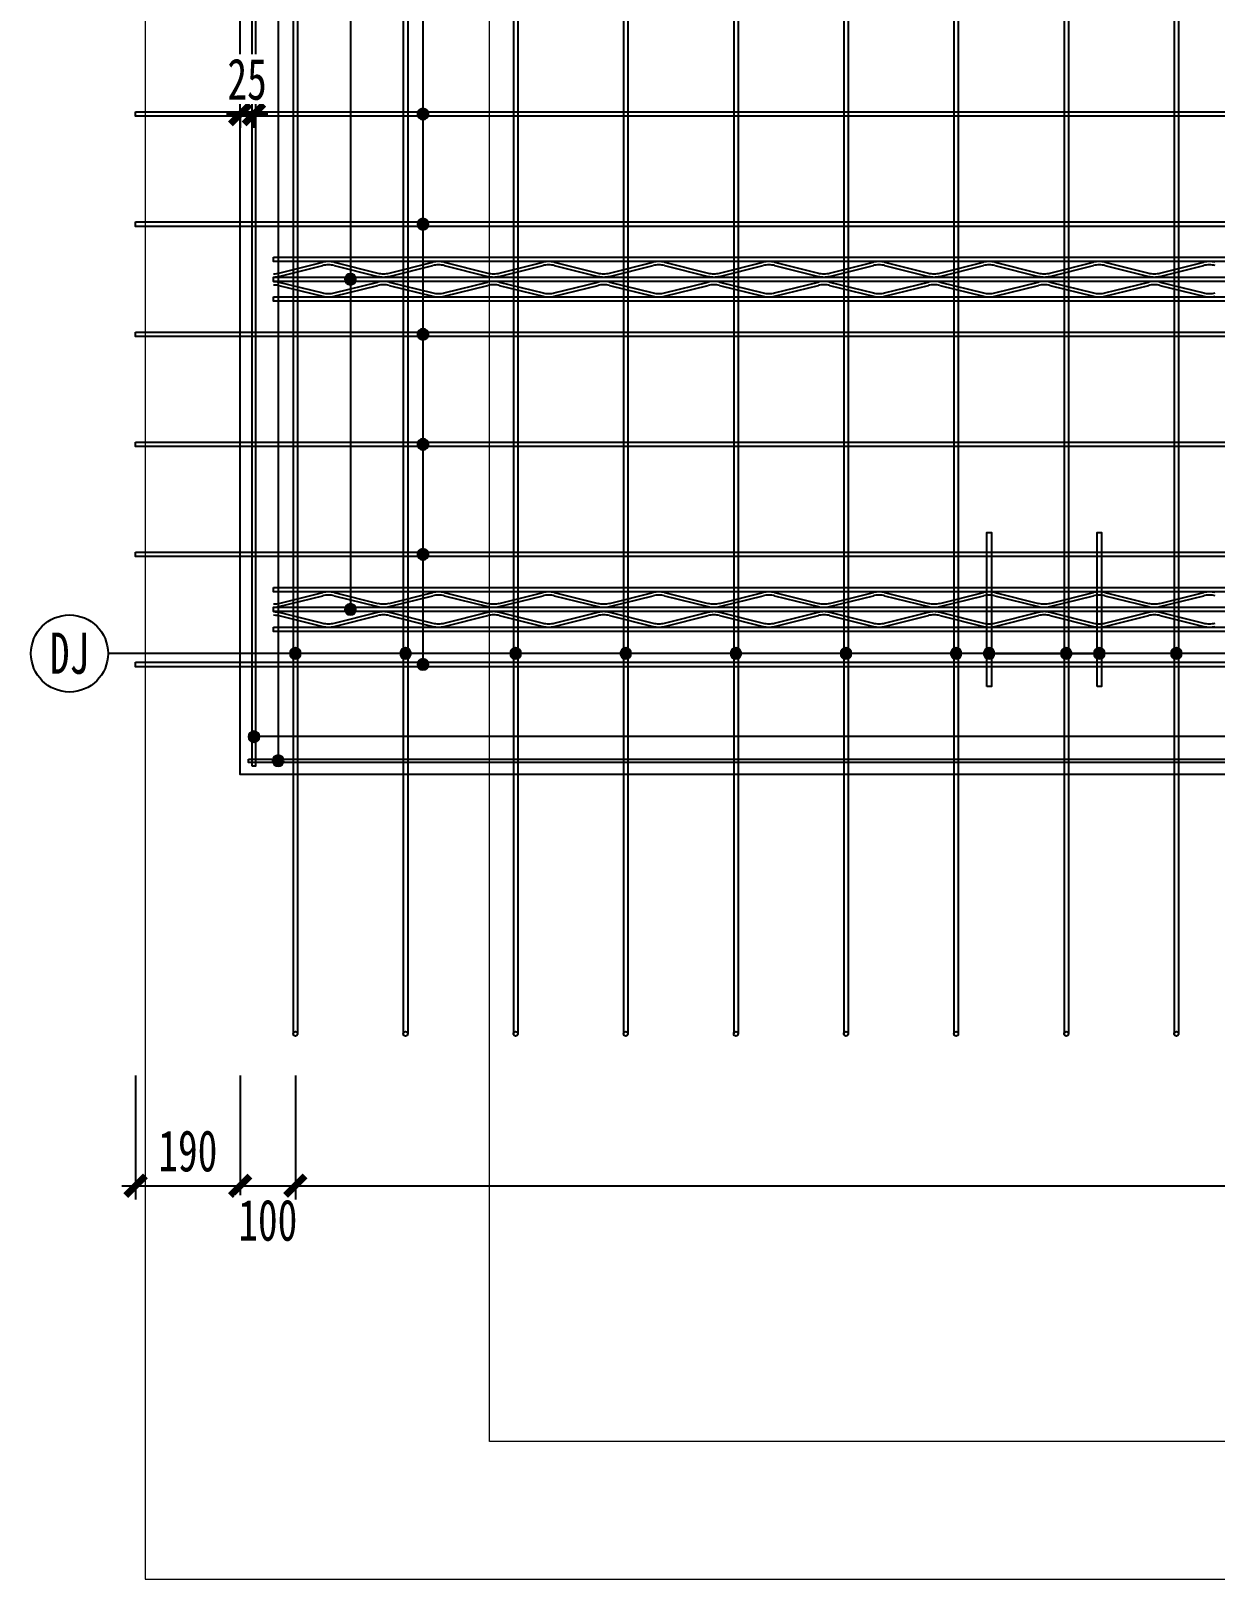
# Model space of a CAD drawing. Extents: x -524 to 129100, y -10500 to 1.
# Drawn here: x 45492 to 47643, y -10500 to -7687 of the extents above; entities that cross this region are included whole.
import ezdxf

# ---------------------------------------------------------------- set-up
doc = ezdxf.new("R2010")
doc.units = 0
doc.header["$LTSCALE"] = 250
doc.linetypes.add('BeePC_CENTER', pattern=[2, 1.25, -0.25, 0.25, -0.25])
doc.layers.get('0').update_dxf_attribs({"linetype": 'CONTINUOUS'})
doc.layers.get('Defpoints').update_dxf_attribs({"linetype": 'CONTINUOUS'})
for name, color, linetype in [('BeePC-CC', 171, 'CONTINUOUS'), ('BeePC-CCBZ', 110, 'CONTINUOUS'), ('BeePC-GJ-LEVEL', 141, 'CONTINUOUS'), ('BeePC-GJ-Truss', 185, 'CONTINUOUS'), ('BeePC-TONG-ZT', 50, 'CONTINUOUS')]:
    doc.layers.add(name, color=color, linetype=linetype)
doc.layers.add('G-ANNO-TTLB', color=7, linetype='CONTINUOUS', lineweight=9)
doc.layers.add('G-ANNO-TTLB-THIN', color=7, linetype='CONTINUOUS', lineweight=9)
doc.styles.add('BeePC_Dim', font='simfang.ttf', dxfattribs={"width": 0.7})
doc.styles.add('通用样式', font='simfang.ttf', dxfattribs={"width": 0.7})
doc.dimstyles.new('BeePC_DIM_25_25', dxfattribs={"dimtxt": 75, "dimasz": 25, "dimexe": 25, "dimexo": 0, "dimgap": 25, "dimtad": 1, "dimdec": 0, "dimzin": 0, "dimdsep": 46, "dimtxsty": 'BeePC_Dim', "dimblk": 'ARCHTICK', "dimcen": 0, "dimdle": 25, "dimclrt": 7, "dimadec": 0, "dimazin": 0, "dimtfac": 1, "dimtdec": 0, "dimtix": 1, "dimtmove": 2, "dimatfit": 3, "dimfxl": 250, "dimfxlon": 1, "dimtfill": 1, "dimtolj": 1, "dimtzin": 0, "dimarcsym": 0})

# ---------------------------------------------------------------- blocks, each defined once
blk = doc.blocks.new('A2-嗡嗡 - A2_嗡嗡-493291-DB1详图')
at = {"layer": 'G-ANNO-TTLB'}
for p, q in [((27.5, -513), (27.5, -113)), ((586.5, -513), (27.5, -513))]:
    blk.add_line(p, q, dxfattribs=at)
at = {"layer": 'G-ANNO-TTLB-THIN'}
for p, q in [((2.5, -103), (2.5, -523)), ((2.5, -523), (596.5, -523))]:
    blk.add_line(p, q, dxfattribs=at)
blk = doc.blocks.new('_ArchTick')
at = {"color": 0, "linetype": 'ByBlock', "const_width": 0.5}
blk.add_lwpolyline([(-0.71, -0.71), (0.71, 0.71)], dxfattribs=at)
blk = doc.blocks.new('*D100')
at = {"layer": 'BeePC-CCBZ', "color": 0, "lineweight": -2, "transparency": 16777216}
for p, q in [((45682.3, -9585.4), (45682.3, -9810.4)), ((45872.3, -9585.4), (45872.3, -9810.4)), ((45657.3, -9785.4), (45897.3, -9785.4))]:
    blk.add_line(p, q, dxfattribs=at)
at = {"layer": 'Defpoints', "color": 0, "transparency": 16777216}
for p in [(45872.3, -7838.4), (45682.3, -8838.4), (45872.3, -9785.4)]:
    blk.add_point(p, dxfattribs=at)
at = {"layer": 'BeePC-CCBZ', "color": 0, "lineweight": -2, "transparency": 16777216, "xscale": 25, "yscale": 25, "zscale": 25, "rotation": 180}
blk.add_blockref('_ArchTick', (45682.3, -9785.4), dxfattribs=at)
at = {"layer": 'BeePC-CCBZ', "color": 0, "lineweight": -2, "transparency": 16777216, "xscale": 25, "yscale": 25, "zscale": 25}
blk.add_blockref('_ArchTick', (45872.3, -9785.4), dxfattribs=at)
at = {"layer": 'BeePC-CCBZ', "color": 7, "linetype": 'BeePC_CENTER', "transparency": 16777216, "insert": (45777.3, -9722.5), "char_height": 75, "attachment_point": 5, "style": 'BeePC_Dim', "bg_fill": 3, "box_fill_scale": 1.1, "bg_fill_color": 256, "bg_fill_true_color": 13158600, "bg_fill_transparency": 0}
blk.add_mtext('\\A1;190', dxfattribs=at)
blk = doc.blocks.new('*D101')
at = {"layer": 'BeePC-CCBZ', "color": 0, "lineweight": -2, "transparency": 16777216}
for p, q in [((45872.3, -9585.4), (45872.3, -9810.4)), ((45972.6, -9585.4), (45972.6, -9810.4)), ((45847.3, -9785.4), (45997.6, -9785.4))]:
    blk.add_line(p, q, dxfattribs=at)
at = {"layer": 'Defpoints', "color": 0, "transparency": 16777216}
for p in [(45872.3, -7838.4), (45972.6, -7838.4), (45972.6, -9785.4)]:
    blk.add_point(p, dxfattribs=at)
at = {"layer": 'BeePC-CCBZ', "color": 0, "lineweight": -2, "transparency": 16777216, "xscale": 25, "yscale": 25, "zscale": 25, "rotation": 180}
blk.add_blockref('_ArchTick', (45872.3, -9785.4), dxfattribs=at)
at = {"layer": 'BeePC-CCBZ', "color": 0, "lineweight": -2, "transparency": 16777216, "xscale": 25, "yscale": 25, "zscale": 25}
blk.add_blockref('_ArchTick', (45972.6, -9785.4), dxfattribs=at)
at = {"layer": 'BeePC-CCBZ', "color": 7, "linetype": 'BeePC_CENTER', "transparency": 16777216, "insert": (45922.5, -9848.4), "char_height": 75, "attachment_point": 5, "style": 'BeePC_Dim', "bg_fill": 3, "box_fill_scale": 1.1, "bg_fill_color": 256, "bg_fill_true_color": 13158600, "bg_fill_transparency": 0}
blk.add_mtext('\\A1;100', dxfattribs=at)
blk = doc.blocks.new('*D102')
at = {"layer": 'BeePC-CCBZ', "color": 0, "lineweight": -2, "transparency": 16777216}
for p, q in [((45972.6, -9585.4), (45972.6, -9810.4)), ((53372.6, -9585.4), (53372.6, -9810.4)), ((45947.6, -9785.4), (53397.6, -9785.4))]:
    blk.add_line(p, q, dxfattribs=at)
at = {"layer": 'Defpoints', "color": 0, "transparency": 16777216}
for p in [(45972.6, -7838.4), (53372.6, -7838.4), (53372.6, -9785.4)]:
    blk.add_point(p, dxfattribs=at)
at = {"layer": 'BeePC-CCBZ', "color": 0, "lineweight": -2, "transparency": 16777216, "xscale": 25, "yscale": 25, "zscale": 25, "rotation": 180}
blk.add_blockref('_ArchTick', (45972.6, -9785.4), dxfattribs=at)
at = {"layer": 'BeePC-CCBZ', "color": 0, "lineweight": -2, "transparency": 16777216, "xscale": 25, "yscale": 25, "zscale": 25}
blk.add_blockref('_ArchTick', (53372.6, -9785.4), dxfattribs=at)
at = {"layer": 'BeePC-CCBZ', "color": 7, "linetype": 'BeePC_CENTER', "transparency": 16777216, "insert": (49672.6, -9722.5), "char_height": 75, "attachment_point": 5, "style": 'BeePC_Dim', "bg_fill": 3, "box_fill_scale": 1.1, "bg_fill_color": 256, "bg_fill_true_color": 13158600, "bg_fill_transparency": 0}
blk.add_mtext('\\A1;200x37=7400', dxfattribs=at)
blk = doc.blocks.new('*D107')
at = {"layer": 'BeePC-CCBZ', "color": 0, "lineweight": -2, "transparency": 16777216}
for p, q in [((53904.8, -9013.4), (53904.8, -9538.4)), ((53704.8, -9038.4), (53929.8, -9038.4)), ((53704.8, -9513.4), (53929.8, -9513.4))]:
    blk.add_line(p, q, dxfattribs=at)
at = {"layer": 'Defpoints', "color": 0, "transparency": 16777216}
for p in [(49682.6, -9038.4), (45972.6, -9513.4), (53904.8, -9513.4)]:
    blk.add_point(p, dxfattribs=at)
at = {"layer": 'BeePC-CCBZ', "color": 0, "lineweight": -2, "transparency": 16777216, "xscale": 25, "yscale": 25, "zscale": 25}
for p, rotation in [((53904.8, -9038.4), 90), ((53904.8, -9513.4), 270)]:
    blk.add_blockref('_ArchTick', p, dxfattribs=dict(at, rotation=rotation))
at = {"layer": 'BeePC-CCBZ', "color": 7, "linetype": 'BeePC_CENTER', "transparency": 16777216, "insert": (53841.9, -9275.9), "char_height": 75, "attachment_point": 5, "rotation": 90, "style": 'BeePC_Dim', "bg_fill": 3, "box_fill_scale": 1.1, "bg_fill_color": 256, "bg_fill_true_color": 13158600, "bg_fill_transparency": 0}
blk.add_mtext('\\A1;475', dxfattribs=at)
blk = doc.blocks.new('*D110')
at = {"layer": 'BeePC-CCBZ', "color": 0, "lineweight": -2, "transparency": 16777216}
for p, q in [((45922.3, -7838.4), (45847.3, -7838.4)), ((45872.3, -7838.4), (45872.3, -7863.4)), ((45897.3, -7838.4), (45897.3, -7863.4))]:
    blk.add_line(p, q, dxfattribs=at)
at = {"layer": 'Defpoints', "color": 0, "transparency": 16777216}
for p in [(45872.3, -7838.4), (45872.3, -7838.4), (45897.3, -7838.4)]:
    blk.add_point(p, dxfattribs=at)
at = {"layer": 'BeePC-CCBZ', "color": 0, "lineweight": -2, "transparency": 16777216, "xscale": 25, "yscale": 25, "zscale": 25}
blk.add_blockref('_ArchTick', (45872.3, -7838.4), dxfattribs=at)
at = {"layer": 'BeePC-CCBZ', "color": 0, "lineweight": -2, "transparency": 16777216, "xscale": 25, "yscale": 25, "zscale": 25, "rotation": 180}
blk.add_blockref('_ArchTick', (45897.3, -7838.4), dxfattribs=at)
at = {"layer": 'BeePC-CCBZ', "color": 7, "linetype": 'BeePC_CENTER', "transparency": 16777216, "insert": (45884.8, -7775.5), "char_height": 75, "attachment_point": 5, "style": 'BeePC_Dim', "bg_fill": 3, "box_fill_scale": 1.1, "bg_fill_color": 256, "bg_fill_true_color": 13158600, "bg_fill_transparency": 0}
blk.add_mtext('\\A1;25', dxfattribs=at)
blk = doc.blocks.new('BeePC_TagPoint')
h = blk.add_hatch(color=256)
edge = h.paths.add_edge_path(flags=0)
edge.add_arc((0, 0), 10, 0, 180)
edge.add_arc((0, 0), 10, 180, 360)
blk.add_lwpolyline([(10, 0, 1), (-10, 0, 1)], format="xyb", close=True)

msp = doc.modelspace()

# ---------------------------------------------------------------- linework, layer by layer
at = {"layer": 'BeePC-CC'}
msp.add_circle((45562.3, -8818.4), 70, dxfattribs=at)

# ---------------------------------------------------------------- block references
at = {"xscale": 25, "yscale": 25, "zscale": 25}
msp.add_blockref('A2-嗡嗡 - A2_嗡嗡-493291-DB1详图', (45637.5, 2575), dxfattribs=at)

# ---------------------------------------------------------------- texts
at = {"layer": 'BeePC-CC', "insert": (45562.3, -8818.4), "char_height": 75, "attachment_point": 5, "style": '通用样式'}
msp.add_mtext('DJ', dxfattribs=at)

# ---------------------------------------------------------------- next in the draw order: linework, layer by layer
for points in [[(47228.6, -8878.4), (47228.6, -8598.4), (47236.6, -8598.4), (47236.6, -8878.4), (47228.6, -8878.4)], [(47428.6, -8878.4), (47428.6, -8598.4), (47436.6, -8598.4), (47436.6, -8878.4), (47428.6, -8878.4)]]:
    msp.add_lwpolyline(points)
at = {"layer": 'BeePC-GJ-LEVEL'}
for points in [[(45968.6, -6167.4), (45968.6, -9509.4)], [(45976.6, -6167.4), (45976.6, -9509.4)], [(46168.6, -6167.4), (46168.6, -9509.4)], [(46176.6, -6167.4), (46176.6, -9509.4)], [(46368.6, -6167.4), (46368.6, -9509.4)], [(46376.6, -6167.4), (46376.6, -9509.4)], [(46568.6, -6167.4), (46568.6, -9509.4)], [(46576.6, -6167.4), (46576.6, -9509.4)], [(46768.6, -6167.4), (46768.6, -9509.4)], [(46776.6, -6167.4), (46776.6, -9509.4)], [(46968.6, -6167.4), (46968.6, -9509.4)], [(46976.6, -6167.4), (46976.6, -9509.4)], [(47168.6, -6167.4), (47168.6, -9509.4)], [(47176.6, -6167.4), (47176.6, -9509.4)], [(47368.6, -6167.4), (47368.6, -9509.4)], [(47376.6, -6167.4), (47376.6, -9509.4)], [(47568.6, -6167.4), (47568.6, -9509.4)], [(47576.6, -6167.4), (47576.6, -9509.4)], [(45894.3, -9023.4), (45894.3, -6653.4), (45900.3, -6653.4), (45900.3, -9023.4), (45894.3, -9023.4)], [(45682.3, -7834.4), (53632.8, -7834.4), (53632.8, -7842.4), (45682.3, -7842.4), (45682.3, -7834.4)], [(45682.3, -8034.4), (53632.8, -8034.4), (53632.8, -8042.4), (45682.3, -8042.4), (45682.3, -8034.4)], [(45682.3, -8234.4), (53632.8, -8234.4), (53632.8, -8242.4), (45682.3, -8242.4), (45682.3, -8234.4)], [(45682.3, -8434.4), (53632.8, -8434.4), (53632.8, -8442.4), (45682.3, -8442.4), (45682.3, -8434.4)], [(45682.3, -8634.4), (53632.8, -8634.4), (53632.8, -8642.4), (45682.3, -8642.4), (45682.3, -8634.4)], [(45682.3, -8834.4), (53632.8, -8834.4), (53632.8, -8842.4), (45682.3, -8842.4), (45682.3, -8834.4)], [(45887.3, -9010.4), (53477.8, -9010.4), (53477.8, -9016.4), (45887.3, -9016.4), (45887.3, -9010.4)]]:
    msp.add_lwpolyline(points, dxfattribs=at)
for centre in [(45972.6, -9509.4), (46172.6, -9509.4), (46372.6, -9509.4), (46572.6, -9509.4), (46772.6, -9509.4), (46972.6, -9509.4), (47172.6, -9509.4), (47372.6, -9509.4), (47572.6, -9509.4)]:
    msp.add_circle(centre, 4, dxfattribs=at)
at = {"layer": 'BeePC-GJ-Truss'}
for points in [[(45932.6, -8098.4), (53432.6, -8098.4), (53432.6, -8106.4), (45932.6, -8106.4), (45932.6, -8098.4)], [(45932.6, -8128.4), (45935.9, -8128.4), (45939.1, -8128.1), (45942.8, -8127.3), (46022.4, -8107.6)], [(45932.6, -8134.4), (53432.6, -8134.4), (53432.6, -8142.4), (45932.6, -8142.4), (45932.6, -8134.4), (45936, -8134.3), (45939.2, -8133.9), (45942.8, -8133.3), (46022.4, -8113.6)], [(46042.8, -8107.6), (46122.4, -8127.3)], [(46042.8, -8113.6), (46122.4, -8133.3)], [(46142.8, -8127.3), (46222.4, -8107.6)], [(46142.8, -8133.3), (46222.4, -8113.6)], [(46242.8, -8107.6), (46322.4, -8127.3)], [(46242.8, -8113.6), (46322.4, -8133.3)], [(46342.8, -8127.3), (46422.4, -8107.6)], [(46342.8, -8133.3), (46422.4, -8113.6)], [(46442.8, -8107.6), (46522.4, -8127.3)], [(46442.8, -8113.6), (46522.4, -8133.3)], [(46542.8, -8127.3), (46622.4, -8107.6)], [(46542.8, -8133.3), (46622.4, -8113.6)], [(46642.8, -8107.6), (46722.4, -8127.3)], [(46642.8, -8113.6), (46722.4, -8133.3)], [(46742.8, -8127.3), (46822.4, -8107.6)], [(46742.8, -8133.3), (46822.4, -8113.6)], [(46842.8, -8107.6), (46922.4, -8127.3)], [(46842.8, -8113.6), (46922.4, -8133.3)], [(46942.8, -8127.3), (47022.4, -8107.6)], [(46942.8, -8133.3), (47022.4, -8113.6)], [(47042.8, -8107.6), (47122.4, -8127.3)], [(47042.8, -8113.6), (47122.4, -8133.3)], [(47142.8, -8127.3), (47222.4, -8107.6)], [(47142.8, -8133.3), (47222.4, -8113.6)], [(47242.8, -8107.6), (47322.4, -8127.3)], [(47242.8, -8113.6), (47322.4, -8133.3)], [(47342.8, -8127.3), (47422.4, -8107.6)], [(47342.8, -8133.3), (47422.4, -8113.6)], [(47442.8, -8107.6), (47522.4, -8127.3)], [(47442.8, -8113.6), (47522.4, -8133.3)], [(47542.8, -8127.3), (47622.4, -8107.6)], [(47542.8, -8133.3), (47622.4, -8113.6)], [(45932.6, -8142.4), (45936, -8142.6), (45939.2, -8142.9), (45942.8, -8143.6), (46022.4, -8163.3)], [(45932.6, -8148.4), (45936.6, -8148.5), (45939.7, -8148.9), (45942.8, -8149.6), (46022.4, -8169.3)], [(46042.8, -8163.3), (46122.4, -8143.6)], [(46042.8, -8169.3), (46122.4, -8149.6)], [(46142.8, -8143.6), (46222.4, -8163.3)], [(46142.8, -8149.6), (46222.4, -8169.3)], [(46242.8, -8163.3), (46322.4, -8143.6)], [(46242.8, -8169.3), (46322.4, -8149.6)], [(46342.8, -8143.6), (46422.4, -8163.3)], [(46342.8, -8149.6), (46422.4, -8169.3)], [(46442.8, -8163.3), (46522.4, -8143.6)], [(46442.8, -8169.3), (46522.4, -8149.6)], [(46542.8, -8143.6), (46622.4, -8163.3)], [(46542.8, -8149.6), (46622.4, -8169.3)], [(46642.8, -8163.3), (46722.4, -8143.6)], [(46642.8, -8169.3), (46722.4, -8149.6)], [(46742.8, -8143.6), (46822.4, -8163.3)], [(46742.8, -8149.6), (46822.4, -8169.3)], [(46842.8, -8163.3), (46922.4, -8143.6)], [(46842.8, -8169.3), (46922.4, -8149.6)], [(46942.8, -8143.6), (47022.4, -8163.3)], [(46942.8, -8149.6), (47022.4, -8169.3)], [(47042.8, -8163.3), (47122.4, -8143.6)], [(47042.8, -8169.3), (47122.4, -8149.6)], [(47142.8, -8143.6), (47222.4, -8163.3)], [(47142.8, -8149.6), (47222.4, -8169.3)], [(47242.8, -8163.3), (47322.4, -8143.6)], [(47242.8, -8169.3), (47322.4, -8149.6)], [(47342.8, -8143.6), (47422.4, -8163.3)], [(47342.8, -8149.6), (47422.4, -8169.3)], [(47442.8, -8163.3), (47522.4, -8143.6)], [(47442.8, -8169.3), (47522.4, -8149.6)], [(47542.8, -8143.6), (47622.4, -8163.3)], [(47542.8, -8149.6), (47622.4, -8169.3)], [(45932.6, -8170.4), (53432.6, -8170.4), (53432.6, -8178.4), (45932.6, -8178.4), (45932.6, -8170.4)], [(45932.6, -8698.4), (53432.6, -8698.4), (53432.6, -8706.4), (45932.6, -8706.4), (45932.6, -8698.4)], [(45932.6, -8728.4), (45935.9, -8728.4), (45939.1, -8728.1), (45942.8, -8727.3), (46022.4, -8707.6)], [(45932.6, -8734.4), (53432.6, -8734.4), (53432.6, -8742.4), (45932.6, -8742.4), (45932.6, -8734.4), (45936, -8734.3), (45939.2, -8733.9), (45942.8, -8733.3), (46022.4, -8713.6)], [(46042.8, -8707.6), (46122.4, -8727.3)], [(46042.8, -8713.6), (46122.4, -8733.3)], [(46142.8, -8727.3), (46222.4, -8707.6)], [(46142.8, -8733.3), (46222.4, -8713.6)], [(46242.8, -8707.6), (46322.4, -8727.3)], [(46242.8, -8713.6), (46322.4, -8733.3)], [(46342.8, -8727.3), (46422.4, -8707.6)], [(46342.8, -8733.3), (46422.4, -8713.6)], [(46442.8, -8707.6), (46522.4, -8727.3)], [(46442.8, -8713.6), (46522.4, -8733.3)], [(46542.8, -8727.3), (46622.4, -8707.6)], [(46542.8, -8733.3), (46622.4, -8713.6)], [(46642.8, -8707.6), (46722.4, -8727.3)], [(46642.8, -8713.6), (46722.4, -8733.3)], [(46742.8, -8727.3), (46822.4, -8707.6)], [(46742.8, -8733.3), (46822.4, -8713.6)], [(46842.8, -8707.6), (46922.4, -8727.3)], [(46842.8, -8713.6), (46922.4, -8733.3)], [(46942.8, -8727.3), (47022.4, -8707.6)], [(46942.8, -8733.3), (47022.4, -8713.6)], [(47042.8, -8707.6), (47122.4, -8727.3)], [(47042.8, -8713.6), (47122.4, -8733.3)], [(47142.8, -8727.3), (47222.4, -8707.6)], [(47142.8, -8733.3), (47222.4, -8713.6)], [(47242.8, -8707.6), (47322.4, -8727.3)], [(47242.8, -8713.6), (47322.4, -8733.3)], [(47342.8, -8727.3), (47422.4, -8707.6)], [(47342.8, -8733.3), (47422.4, -8713.6)], [(47442.8, -8707.6), (47522.4, -8727.3)], [(47442.8, -8713.6), (47522.4, -8733.3)], [(47542.8, -8727.3), (47622.4, -8707.6)], [(47542.8, -8733.3), (47622.4, -8713.6)], [(45932.6, -8742.4), (45936, -8742.6), (45939.2, -8742.9), (45942.8, -8743.6), (46022.4, -8763.3)], [(46042.8, -8763.3), (46122.4, -8743.6)], [(46142.8, -8743.6), (46222.4, -8763.3)], [(46242.8, -8763.3), (46322.4, -8743.6)], [(46342.8, -8743.6), (46422.4, -8763.3)], [(46442.8, -8763.3), (46522.4, -8743.6)], [(46542.8, -8743.6), (46622.4, -8763.3)], [(46642.8, -8763.3), (46722.4, -8743.6)], [(46742.8, -8743.6), (46822.4, -8763.3)], [(46842.8, -8763.3), (46922.4, -8743.6)], [(46942.8, -8743.6), (47022.4, -8763.3)], [(47042.8, -8763.3), (47122.4, -8743.6)], [(47142.8, -8743.6), (47222.4, -8763.3)], [(47242.8, -8763.3), (47322.4, -8743.6)], [(47342.8, -8743.6), (47422.4, -8763.3)], [(47442.8, -8763.3), (47522.4, -8743.6)], [(47542.8, -8743.6), (47622.4, -8763.3)], [(45932.6, -8748.4), (45936.6, -8748.5), (45939.7, -8748.9), (45942.8, -8749.6), (46022.4, -8769.3)], [(45932.6, -8770.4), (53432.6, -8770.4), (53432.6, -8778.4), (45932.6, -8778.4), (45932.6, -8770.4)], [(46042.8, -8769.3), (46122.4, -8749.6)], [(46142.8, -8749.6), (46222.4, -8769.3)], [(46242.8, -8769.3), (46322.4, -8749.6)], [(46342.8, -8749.6), (46422.4, -8769.3)], [(46442.8, -8769.3), (46522.4, -8749.6)], [(46542.8, -8749.6), (46622.4, -8769.3)], [(46642.8, -8769.3), (46722.4, -8749.6)], [(46742.8, -8749.6), (46822.4, -8769.3)], [(46842.8, -8769.3), (46922.4, -8749.6)], [(46942.8, -8749.6), (47022.4, -8769.3)], [(47042.8, -8769.3), (47122.4, -8749.6)], [(47142.8, -8749.6), (47222.4, -8769.3)], [(47242.8, -8769.3), (47322.4, -8749.6)], [(47342.8, -8749.6), (47422.4, -8769.3)], [(47442.8, -8769.3), (47522.4, -8749.6)], [(47542.8, -8749.6), (47622.4, -8769.3)]]:
    msp.add_lwpolyline(points, dxfattribs=at)
for centre, major_axis, start_param, end_param in [((46033.8, -8111.6), (18, 0), 1.635672, 2.256488), ((46031.4, -8115.9), (12, 0), 1.470144, 2.422017), ((46031.4, -8111.6), (18, 0), 0.885104, 1.50592), ((46033.8, -8115.9), (12, 0), 0.719576, 1.671449), ((46131.4, -8125), (12, 0), 3.861169, 4.813041), ((46133.8, -8125), (12, 0), 4.611737, 5.563609), ((46233.8, -8111.6), (18, 0), 1.635672, 2.256488), ((46231.4, -8115.9), (12, 0), 1.470144, 2.422017), ((46231.4, -8111.6), (18, 0), 0.885104, 1.50592), ((46233.8, -8115.9), (12, 0), 0.719576, 1.671449), ((46331.4, -8125), (12, 0), 3.861169, 4.813041), ((46333.8, -8125), (12, 0), 4.611737, 5.563609), ((46433.8, -8111.6), (18, 0), 1.635672, 2.256488), ((46431.4, -8115.9), (12, 0), 1.470144, 2.422017), ((46431.4, -8111.6), (18, 0), 0.885104, 1.50592), ((46433.8, -8115.9), (12, 0), 0.719576, 1.671449), ((46531.4, -8125), (12, 0), 3.861169, 4.813041), ((46533.8, -8125), (12, 0), 4.611737, 5.563609), ((46633.8, -8111.6), (18, 0), 1.635672, 2.256488), ((46631.4, -8115.9), (12, 0), 1.470144, 2.422017), ((46631.4, -8111.6), (18, 0), 0.885104, 1.50592), ((46633.8, -8115.9), (12, 0), 0.719576, 1.671449), ((46731.4, -8125), (12, 0), 3.861169, 4.813041), ((46733.8, -8125), (12, 0), 4.611737, 5.563609), ((46833.8, -8111.6), (18, 0), 1.635672, 2.256488), ((46831.4, -8115.9), (12, 0), 1.470144, 2.422017), ((46831.4, -8111.6), (18, 0), 0.885104, 1.50592), ((46833.8, -8115.9), (12, 0), 0.719576, 1.671449), ((46931.4, -8125), (12, 0), 3.861169, 4.813041), ((46933.8, -8125), (12, 0), 4.611737, 5.563609), ((47033.8, -8111.6), (18, 0), 1.635672, 2.256488), ((47031.4, -8115.9), (12, 0), 1.470144, 2.422017), ((47031.4, -8111.6), (18, 0), 0.885104, 1.50592), ((47033.8, -8115.9), (12, 0), 0.719576, 1.671449), ((47131.4, -8125), (12, 0), 3.861169, 4.813041), ((47133.8, -8125), (12, 0), 4.611737, 5.563609), ((47233.8, -8111.6), (18, 0), 1.635672, 2.256488), ((47231.4, -8115.9), (12, 0), 1.470144, 2.422017), ((47231.4, -8111.6), (18, 0), 0.885104, 1.50592), ((47233.8, -8115.9), (12, 0), 0.719576, 1.671449), ((47331.4, -8125), (12, 0), 3.861169, 4.813041), ((47333.8, -8125), (12, 0), 4.611737, 5.563609), ((47433.8, -8111.6), (18, 0), 1.635672, 2.256488), ((47431.4, -8115.9), (12, 0), 1.470144, 2.422017), ((47431.4, -8111.6), (18, 0), 0.885104, 1.50592), ((47433.8, -8115.9), (12, 0), 0.719576, 1.671449), ((47531.4, -8125), (12, 0), 3.861169, 4.813041), ((47533.8, -8125), (12, 0), 4.611737, 5.563609), ((47633.8, -8111.6), (18, 0), 1.635672, 2.256488), ((47631.4, -8115.9), (12, 0), 1.470144, 2.422017), ((47631.4, -8111.6), (18, 0), 0.885104, 1.50592), ((47633.8, -8115.9), (12, 0), 0.719576, 1.671449), ((46133.8, -8129.3), (18, 0), 4.026697, 4.647513), ((46133.8, -8147.6), (18, 0), 1.635672, 2.256488), ((46131.4, -8151.9), (12, 0), 1.470144, 2.422017), ((46131.4, -8129.3), (18, 0), 4.777265, 5.398081), ((46131.4, -8147.6), (18, 0), 0.885104, 1.50592), ((46133.8, -8151.9), (12, 0), 0.719576, 1.671449), ((46333.8, -8129.3), (18, 0), 4.026697, 4.647513), ((46333.8, -8147.6), (18, 0), 1.635672, 2.256488), ((46331.4, -8151.9), (12, 0), 1.470144, 2.422017), ((46331.4, -8129.3), (18, 0), 4.777265, 5.398081), ((46331.4, -8147.6), (18, 0), 0.885104, 1.50592), ((46333.8, -8151.9), (12, 0), 0.719576, 1.671449), ((46533.8, -8129.3), (18, 0), 4.026697, 4.647513), ((46533.8, -8147.6), (18, 0), 1.635672, 2.256488), ((46531.4, -8151.9), (12, 0), 1.470144, 2.422017), ((46531.4, -8129.3), (18, 0), 4.777265, 5.398081), ((46531.4, -8147.6), (18, 0), 0.885104, 1.50592), ((46533.8, -8151.9), (12, 0), 0.719576, 1.671449), ((46733.8, -8129.3), (18, 0), 4.026697, 4.647513), ((46733.8, -8147.6), (18, 0), 1.635672, 2.256488), ((46731.4, -8151.9), (12, 0), 1.470144, 2.422017), ((46731.4, -8129.3), (18, 0), 4.777265, 5.398081), ((46731.4, -8147.6), (18, 0), 0.885104, 1.50592), ((46733.8, -8151.9), (12, 0), 0.719576, 1.671449), ((46933.8, -8129.3), (18, 0), 4.026697, 4.647513), ((46933.8, -8147.6), (18, 0), 1.635672, 2.256488), ((46931.4, -8151.9), (12, 0), 1.470144, 2.422017), ((46931.4, -8129.3), (18, 0), 4.777265, 5.398081), ((46931.4, -8147.6), (18, 0), 0.885104, 1.50592), ((46933.8, -8151.9), (12, 0), 0.719576, 1.671449), ((47133.8, -8129.3), (18, 0), 4.026697, 4.647513), ((47133.8, -8147.6), (18, 0), 1.635672, 2.256488), ((47131.4, -8151.9), (12, 0), 1.470144, 2.422017), ((47131.4, -8129.3), (18, 0), 4.777265, 5.398081), ((47131.4, -8147.6), (18, 0), 0.885104, 1.50592), ((47133.8, -8151.9), (12, 0), 0.719576, 1.671449), ((47333.8, -8129.3), (18, 0), 4.026697, 4.647513), ((47333.8, -8147.6), (18, 0), 1.635672, 2.256488), ((47331.4, -8151.9), (12, 0), 1.470144, 2.422017), ((47331.4, -8129.3), (18, 0), 4.777265, 5.398081), ((47331.4, -8147.6), (18, 0), 0.885104, 1.50592), ((47333.8, -8151.9), (12, 0), 0.719576, 1.671449), ((47533.8, -8129.3), (18, 0), 4.026697, 4.647513), ((47533.8, -8147.6), (18, 0), 1.635672, 2.256488), ((47531.4, -8151.9), (12, 0), 1.470144, 2.422017), ((47531.4, -8129.3), (18, 0), 4.777265, 5.398081), ((47531.4, -8147.6), (18, 0), 0.885104, 1.50592), ((47533.8, -8151.9), (12, 0), 0.719576, 1.671449), ((46031.4, -8161), (12, 0), 3.861169, 4.813041), ((46033.8, -8165.3), (18, 0), 4.026697, 4.647513), ((46033.8, -8161), (12, 0), 4.611737, 5.563609), ((46031.4, -8165.3), (18, 0), 4.777265, 5.398081), ((46231.4, -8161), (12, 0), 3.861169, 4.813041), ((46233.8, -8165.3), (18, 0), 4.026697, 4.647513), ((46233.8, -8161), (12, 0), 4.611737, 5.563609), ((46231.4, -8165.3), (18, 0), 4.777265, 5.398081), ((46431.4, -8161), (12, 0), 3.861169, 4.813041), ((46433.8, -8165.3), (18, 0), 4.026697, 4.647513), ((46433.8, -8161), (12, 0), 4.611737, 5.563609), ((46431.4, -8165.3), (18, 0), 4.777265, 5.398081), ((46631.4, -8161), (12, 0), 3.861169, 4.813041), ((46633.8, -8165.3), (18, 0), 4.026697, 4.647513), ((46633.8, -8161), (12, 0), 4.611737, 5.563609), ((46631.4, -8165.3), (18, 0), 4.777265, 5.398081), ((46831.4, -8161), (12, 0), 3.861169, 4.813041), ((46833.8, -8165.3), (18, 0), 4.026697, 4.647513), ((46833.8, -8161), (12, 0), 4.611737, 5.563609), ((46831.4, -8165.3), (18, 0), 4.777265, 5.398081), ((47031.4, -8161), (12, 0), 3.861169, 4.813041), ((47033.8, -8165.3), (18, 0), 4.026697, 4.647513), ((47033.8, -8161), (12, 0), 4.611737, 5.563609), ((47031.4, -8165.3), (18, 0), 4.777265, 5.398081), ((47231.4, -8161), (12, 0), 3.861169, 4.813041), ((47233.8, -8165.3), (18, 0), 4.026697, 4.647513), ((47233.8, -8161), (12, 0), 4.611737, 5.563609), ((47231.4, -8165.3), (18, 0), 4.777265, 5.398081), ((47431.4, -8161), (12, 0), 3.861169, 4.813041), ((47433.8, -8165.3), (18, 0), 4.026697, 4.647513), ((47433.8, -8161), (12, 0), 4.611737, 5.563609), ((47431.4, -8165.3), (18, 0), 4.777265, 5.398081), ((47631.4, -8161), (12, 0), 3.861169, 4.813041), ((47633.8, -8165.3), (18, 0), 4.026697, 4.647513), ((47633.8, -8161), (12, 0), 4.611737, 5.563609), ((47631.4, -8165.3), (18, 0), 4.777265, 5.398081), ((46033.8, -8711.6), (18, 0), 1.635672, 2.256488), ((46031.4, -8715.9), (12, 0), 1.470144, 2.422017), ((46031.4, -8711.6), (18, 0), 0.885104, 1.50592), ((46033.8, -8715.9), (12, 0), 0.719576, 1.671449), ((46233.8, -8711.6), (18, 0), 1.635672, 2.256488), ((46231.4, -8715.9), (12, 0), 1.470144, 2.422017), ((46231.4, -8711.6), (18, 0), 0.885104, 1.50592), ((46233.8, -8715.9), (12, 0), 0.719576, 1.671449), ((46433.8, -8711.6), (18, 0), 1.635672, 2.256488), ((46431.4, -8715.9), (12, 0), 1.470144, 2.422017), ((46431.4, -8711.6), (18, 0), 0.885104, 1.50592), ((46433.8, -8715.9), (12, 0), 0.719576, 1.671449), ((46633.8, -8711.6), (18, 0), 1.635672, 2.256488), ((46631.4, -8715.9), (12, 0), 1.470144, 2.422017), ((46631.4, -8711.6), (18, 0), 0.885104, 1.50592), ((46633.8, -8715.9), (12, 0), 0.719576, 1.671449), ((46833.8, -8711.6), (18, 0), 1.635672, 2.256488), ((46831.4, -8715.9), (12, 0), 1.470144, 2.422017), ((46831.4, -8711.6), (18, 0), 0.885104, 1.50592), ((46833.8, -8715.9), (12, 0), 0.719576, 1.671449), ((47033.8, -8711.6), (18, 0), 1.635672, 2.256488), ((47031.4, -8715.9), (12, 0), 1.470144, 2.422017), ((47031.4, -8711.6), (18, 0), 0.885104, 1.50592), ((47033.8, -8715.9), (12, 0), 0.719576, 1.671449), ((47233.8, -8711.6), (18, 0), 1.635672, 2.256488), ((47231.4, -8715.9), (12, 0), 1.470144, 2.422017), ((47231.4, -8711.6), (18, 0), 0.885104, 1.50592), ((47233.8, -8715.9), (12, 0), 0.719576, 1.671449), ((47433.8, -8711.6), (18, 0), 1.635672, 2.256488), ((47431.4, -8715.9), (12, 0), 1.470144, 2.422017), ((47431.4, -8711.6), (18, 0), 0.885104, 1.50592), ((47433.8, -8715.9), (12, 0), 0.719576, 1.671449), ((47633.8, -8711.6), (18, 0), 1.635672, 2.256488), ((47631.4, -8715.9), (12, 0), 1.470144, 2.422017), ((47631.4, -8711.6), (18, 0), 0.885104, 1.50592), ((47633.8, -8715.9), (12, 0), 0.719576, 1.671449), ((46131.4, -8725), (12, 0), 3.861169, 4.813041), ((46133.8, -8729.3), (18, 0), 4.026697, 4.647513), ((46133.8, -8747.6), (18, 0), 1.635672, 2.256488), ((46133.8, -8725), (12, 0), 4.611737, 5.563609), ((46131.4, -8729.3), (18, 0), 4.777265, 5.398081), ((46131.4, -8747.6), (18, 0), 0.885104, 1.50592), ((46331.4, -8725), (12, 0), 3.861169, 4.813041), ((46333.8, -8729.3), (18, 0), 4.026697, 4.647513), ((46333.8, -8747.6), (18, 0), 1.635672, 2.256488), ((46333.8, -8725), (12, 0), 4.611737, 5.563609), ((46331.4, -8729.3), (18, 0), 4.777265, 5.398081), ((46331.4, -8747.6), (18, 0), 0.885104, 1.50592), ((46531.4, -8725), (12, 0), 3.861169, 4.813041), ((46533.8, -8729.3), (18, 0), 4.026697, 4.647513), ((46533.8, -8747.6), (18, 0), 1.635672, 2.256488), ((46533.8, -8725), (12, 0), 4.611737, 5.563609), ((46531.4, -8729.3), (18, 0), 4.777265, 5.398081), ((46531.4, -8747.6), (18, 0), 0.885104, 1.50592), ((46731.4, -8725), (12, 0), 3.861169, 4.813041), ((46733.8, -8729.3), (18, 0), 4.026697, 4.647513), ((46733.8, -8747.6), (18, 0), 1.635672, 2.256488), ((46733.8, -8725), (12, 0), 4.611737, 5.563609), ((46731.4, -8729.3), (18, 0), 4.777265, 5.398081), ((46731.4, -8747.6), (18, 0), 0.885104, 1.50592), ((46931.4, -8725), (12, 0), 3.861169, 4.813041), ((46933.8, -8729.3), (18, 0), 4.026697, 4.647513), ((46933.8, -8747.6), (18, 0), 1.635672, 2.256488), ((46933.8, -8725), (12, 0), 4.611737, 5.563609), ((46931.4, -8729.3), (18, 0), 4.777265, 5.398081), ((46931.4, -8747.6), (18, 0), 0.885104, 1.50592), ((47131.4, -8725), (12, 0), 3.861169, 4.813041), ((47133.8, -8729.3), (18, 0), 4.026697, 4.647513), ((47133.8, -8747.6), (18, 0), 1.635672, 2.256488), ((47133.8, -8725), (12, 0), 4.611737, 5.563609), ((47131.4, -8729.3), (18, 0), 4.777265, 5.398081), ((47131.4, -8747.6), (18, 0), 0.885104, 1.50592), ((47331.4, -8725), (12, 0), 3.861169, 4.813041), ((47333.8, -8729.3), (18, 0), 4.026697, 4.647513), ((47333.8, -8747.6), (18, 0), 1.635672, 2.256488), ((47333.8, -8725), (12, 0), 4.611737, 5.563609), ((47331.4, -8729.3), (18, 0), 4.777265, 5.398081), ((47331.4, -8747.6), (18, 0), 0.885104, 1.50592), ((47531.4, -8725), (12, 0), 3.861169, 4.813041), ((47533.8, -8729.3), (18, 0), 4.026697, 4.647513), ((47533.8, -8747.6), (18, 0), 1.635672, 2.256488), ((47533.8, -8725), (12, 0), 4.611737, 5.563609), ((47531.4, -8729.3), (18, 0), 4.777265, 5.398081), ((47531.4, -8747.6), (18, 0), 0.885104, 1.50592), ((46031.4, -8761), (12, 0), 3.861169, 4.813041), ((46033.8, -8765.3), (18, 0), 4.026697, 4.647513), ((46033.8, -8761), (12, 0), 4.611737, 5.563609), ((46031.4, -8765.3), (18, 0), 4.777265, 5.398081), ((46131.4, -8751.9), (12, 0), 1.470144, 2.422017), ((46133.8, -8751.9), (12, 0), 0.719576, 1.671449), ((46231.4, -8761), (12, 0), 3.861169, 4.813041), ((46233.8, -8765.3), (18, 0), 4.026697, 4.647513), ((46233.8, -8761), (12, 0), 4.611737, 5.563609), ((46231.4, -8765.3), (18, 0), 4.777265, 5.398081), ((46331.4, -8751.9), (12, 0), 1.470144, 2.422017), ((46333.8, -8751.9), (12, 0), 0.719576, 1.671449), ((46431.4, -8761), (12, 0), 3.861169, 4.813041), ((46433.8, -8765.3), (18, 0), 4.026697, 4.647513), ((46433.8, -8761), (12, 0), 4.611737, 5.563609), ((46431.4, -8765.3), (18, 0), 4.777265, 5.398081), ((46531.4, -8751.9), (12, 0), 1.470144, 2.422017), ((46533.8, -8751.9), (12, 0), 0.719576, 1.671449), ((46631.4, -8761), (12, 0), 3.861169, 4.813041), ((46633.8, -8765.3), (18, 0), 4.026697, 4.647513), ((46633.8, -8761), (12, 0), 4.611737, 5.563609), ((46631.4, -8765.3), (18, 0), 4.777265, 5.398081), ((46731.4, -8751.9), (12, 0), 1.470144, 2.422017), ((46733.8, -8751.9), (12, 0), 0.719576, 1.671449), ((46831.4, -8761), (12, 0), 3.861169, 4.813041), ((46833.8, -8765.3), (18, 0), 4.026697, 4.647513), ((46833.8, -8761), (12, 0), 4.611737, 5.563609), ((46831.4, -8765.3), (18, 0), 4.777265, 5.398081), ((46931.4, -8751.9), (12, 0), 1.470144, 2.422017), ((46933.8, -8751.9), (12, 0), 0.719576, 1.671449), ((47031.4, -8761), (12, 0), 3.861169, 4.813041), ((47033.8, -8765.3), (18, 0), 4.026697, 4.647513), ((47033.8, -8761), (12, 0), 4.611737, 5.563609), ((47031.4, -8765.3), (18, 0), 4.777265, 5.398081), ((47131.4, -8751.9), (12, 0), 1.470144, 2.422017), ((47133.8, -8751.9), (12, 0), 0.719576, 1.671449), ((47231.4, -8761), (12, 0), 3.861169, 4.813041), ((47233.8, -8765.3), (18, 0), 4.026697, 4.647513), ((47233.8, -8761), (12, 0), 4.611737, 5.563609), ((47231.4, -8765.3), (18, 0), 4.777265, 5.398081), ((47331.4, -8751.9), (12, 0), 1.470144, 2.422017), ((47333.8, -8751.9), (12, 0), 0.719576, 1.671449), ((47431.4, -8761), (12, 0), 3.861169, 4.813041), ((47433.8, -8765.3), (18, 0), 4.026697, 4.647513), ((47433.8, -8761), (12, 0), 4.611737, 5.563609), ((47431.4, -8765.3), (18, 0), 4.777265, 5.398081), ((47531.4, -8751.9), (12, 0), 1.470144, 2.422017), ((47533.8, -8751.9), (12, 0), 0.719576, 1.671449), ((47631.4, -8761), (12, 0), 3.861169, 4.813041), ((47633.8, -8765.3), (18, 0), 4.026697, 4.647513), ((47633.8, -8761), (12, 0), 4.611737, 5.563609), ((47631.4, -8765.3), (18, 0), 4.777265, 5.398081)]:
    msp.add_ellipse(centre, major_axis=major_axis, ratio=0.288551, start_param=start_param, end_param=end_param, dxfattribs=at)
at = {"layer": 'BeePC-TONG-ZT'}
msp.add_lwpolyline([(45872.3, -6638.4), (53492.8, -6638.4), (53492.8, -9038.4), (45872.3, -9038.4), (45872.3, -6638.4)], dxfattribs=at)

# ---------------------------------------------------------------- next in the draw order: dimensions: what is measured, and where the dimension line sits
at = {"layer": 'BeePC-CCBZ'}
dim = msp.add_linear_dim(base=(45872.3, -9785.4), p1=(45682.3, -8838.4), p2=(45872.3, -7838.4), angle=0, dimstyle='BeePC_DIM_25_25', override={"dimfxl": 200}, dxfattribs=at)
dim.commit()
dim.dimension.update_dxf_attribs({"geometry": '*D100', "text_midpoint": (45777.3, -9722.5)})

# ---------------------------------------------------------------- next in the draw order: dimensions: what is measured, and where the dimension line sits
dim = msp.add_linear_dim(base=(45972.6, -9785.4), p1=(45872.3, -7838.4), p2=(45972.6, -7838.4), angle=0, dimstyle='BeePC_DIM_25_25', override={"dimfxl": 200}, dxfattribs=at)
dim.commit()
dim.dimension.update_dxf_attribs({"geometry": '*D101', "text_midpoint": (45922.5, -9848.4), "dimtype": 160})

# ---------------------------------------------------------------- next in the draw order: block references
at = {"layer": 'BeePC-CC'}
msp.add_blockref('BeePC_TagPoint', (45897.3, -8969.4), dxfattribs=at)

# ---------------------------------------------------------------- next in the draw order: dimensions: what is measured, and where the dimension line sits
at = {"layer": 'BeePC-CCBZ'}
dim = msp.add_linear_dim(base=(53372.6, -9785.4), p1=(45972.6, -7838.4), p2=(53372.6, -7838.4), angle=0, text='200x37=7400', dimstyle='BeePC_DIM_25_25', override={"dimfxl": 200}, dxfattribs=at)
dim.commit()
dim.dimension.update_dxf_attribs({"geometry": '*D102', "text_midpoint": (49672.6, -9722.5)})

# ---------------------------------------------------------------- next in the draw order: linework, layer by layer
at = {"layer": 'BeePC-CC'}
for p, q in [((46072.6, -7538.4), (46072.6, -8138.4)), ((46204.3, -7638.4), (46204.3, -7838.4)), ((46204.3, -7838.4), (46204.3, -8038.4)), ((46204.3, -8038.4), (46204.3, -8238.4)), ((46072.6, -8138.4), (46072.6, -8738.4)), ((46204.3, -8238.4), (46204.3, -8438.4)), ((46204.3, -8438.4), (46204.3, -8638.4)), ((46204.3, -8638.4), (46204.3, -8838.4)), ((47232.6, -8818.4), (45632.3, -8818.4)), ((46172.6, -8818.4), (45972.6, -8818.4)), ((46372.6, -8818.4), (46172.6, -8818.4)), ((46572.6, -8818.4), (46372.6, -8818.4)), ((46772.6, -8818.4), (46572.6, -8818.4)), ((46972.6, -8818.4), (46772.6, -8818.4)), ((47172.6, -8818.4), (46972.6, -8818.4)), ((47372.6, -8818.4), (47172.6, -8818.4)), ((47232.6, -8818.4), (47432.6, -8818.4)), ((47572.6, -8818.4), (47372.6, -8818.4)), ((47772.6, -8818.4), (47572.6, -8818.4)), ((53467.8, -8969.4), (45897.3, -8969.4))]:
    msp.add_line(p, q, dxfattribs=at)

# ---------------------------------------------------------------- next in the draw order: block references
for p in [(46204.3, -7838.4), (46204.3, -8038.4), (46072.6, -8138.4), (46204.3, -8238.4), (46204.3, -8438.4), (46204.3, -8638.4), (46072.6, -8738.4), (45972.6, -8818.4), (46172.6, -8818.4), (46204.3, -8838.4), (46372.6, -8818.4), (46572.6, -8818.4), (46772.6, -8818.4), (46972.6, -8818.4), (47172.6, -8818.4), (47232.6, -8818.4), (47372.6, -8818.4), (47432.6, -8818.4), (47572.6, -8818.4), (45941.3, -9013.4)]:
    msp.add_blockref('BeePC_TagPoint', p, dxfattribs=at)

# ---------------------------------------------------------------- next in the draw order: dimensions: what is measured, and where the dimension line sits
at = {"layer": 'BeePC-CCBZ'}
for base, p1, p2, angle, override, picture, middle in [((45872.3, -7838.4), (45897.3, -7838.4), (45872.3, -7838.4), 180, {"dimfxl": 50}, '*D110', (45884.8, -7775.5)), ((53904.8, -9513.4), (49682.6, -9038.4), (45972.6, -9513.4), 90, {"dimfxl": 200}, '*D107', (53841.9, -9275.9))]:
    dim = msp.add_linear_dim(base=base, p1=p1, p2=p2, angle=angle, dimstyle='BeePC_DIM_25_25', override=override, dxfattribs=at)
    dim.commit()
    dim.dimension.update_dxf_attribs({"geometry": picture, "text_midpoint": middle})

# ---------------------------------------------------------------- next in the draw order: linework, layer by layer
at = {"layer": 'BeePC-CC'}
msp.add_line((45941.3, -6663.4), (45941.3, -9013.4), dxfattribs=at)

doc.saveas('drawing.dxf')
